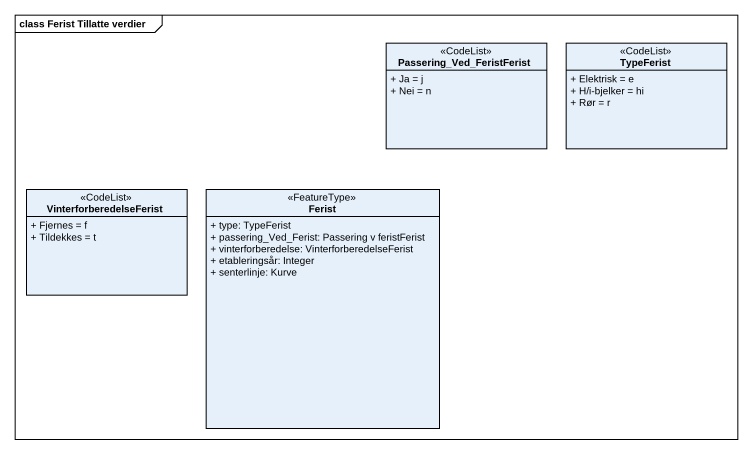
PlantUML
@startuml
mainframe class Ferist Tillatte verdier
hide circle
hide empty members
skinparam classAttributeIconSize 0
class Passering_Ved_FeristFerist <<CodeList>> {
  + Ja = j
  + Nei = n
}
class TypeFerist <<CodeList>> {
  + Elektrisk = e
  + H/i-bjelker = hi
  + Rør = r
}
class VinterforberedelseFerist <<CodeList>> {
  + Fjernes = f
  + Tildekkes = t
}
class Ferist <<FeatureType>> {
  + type: TypeFerist
  + passering_Ved_Ferist: Passering v feristFerist
  + vinterforberedelse: VinterforberedelseFerist
  + etableringsår: Integer
  + senterlinje: Kurve
}
@enduml
